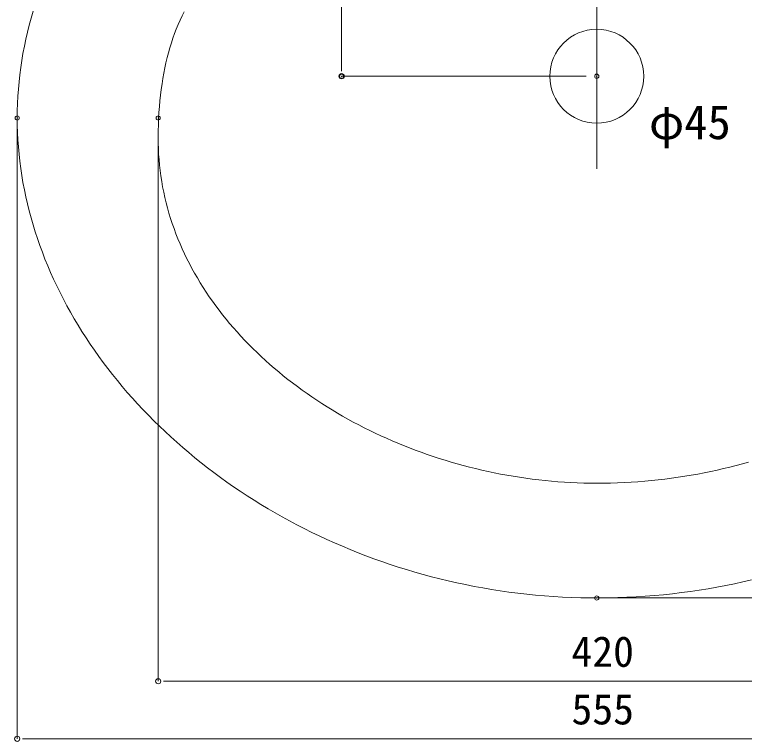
# Model space of a CAD drawing. Units: millimetres, scale not verified. Extents: x -1002 to 1010, y -687 to 676.
# Drawn here: x -842.1 to -492.7, y -21 to 327.3 of the extents above; entities that cross this region are included whole.
import ezdxf
from ezdxf.enums import TextEntityAlignment as Align

# ---------------------------------------------------------------- set-up
doc = ezdxf.new("R2010")
doc.units = ezdxf.units.MM
doc.header["$LTSCALE"] = 5
doc.header["$PDMODE"] = 32
doc.header["$PDSIZE"] = 2
doc.layers.add('0-0', color=7, linetype='Continuous', lineweight=15)
doc.layers.add('F-0', color=7, linetype='Continuous', lineweight=15)
doc.styles.add('ＭＳ ゴシック', font='')
doc.styles.get('ＭＳ ゴシック').set_extended_font_data('MS Gothic')

# ---------------------------------------------------------------- blocks, each defined once
blk = doc.blocks.new('_DOT')
at = {"layer": '0-0'}
blk.add_line((-0.5, 0), (-1, 0), dxfattribs=at)
blk.add_circle((0, 0), 0.25, dxfattribs=at)
blk.add_circle((0, 0), 0.25, dxfattribs=at)

msp = doc.modelspace()

# ---------------------------------------------------------------- linework, layer by layer
at = {"layer": 'F-0'}
for p, q in [((-563.362, 507.745), (-563.362, 253.307)), ((-685.539, 502.745), (-685.539, 302.745)), ((-568.362, 297.745), (-685.539, 297.745)), ((-840.862, 272.745), (-840.862, -19.75)), ((-773.362, 272.745), (-773.362, 7.846)), ((-558.362, 47.745), (-205.573, 47.745)), ((-768.362, 7.846), (-358.362, 7.846)), ((-835.862, -19.75), (-290.863, -19.75))]:
    msp.add_line(p, q, dxfattribs=at)
at = {"layer": 'F-0', "lineweight": 18}
for points in [[(-840.862, 277.746), (-840.827, 281.216), (-840.723, 284.676), (-840.549, 288.136), (-840.307, 291.586), (-839.998, 295.036), (-839.621, 298.466), (-839.177, 301.896), (-838.666, 305.306), (-838.09, 308.716), (-837.449, 312.106), (-836.743, 315.496), (-835.973, 318.866), (-835.14, 322.226), (-834.243, 325.576), (-833.284, 328.906)], [(-769.62, 304.216), (-769.038, 306.646), (-768.415, 309.036), (-767.75, 311.376), (-767.044, 313.686), (-766.296, 315.946), (-765.508, 318.166), (-764.679, 320.336), (-763.81, 322.476), (-762.899, 324.576), (-761.948, 326.626), (-760.957, 328.646)], [(-755.925, 203.356), (-757.2, 205.656), (-758.43, 207.976), (-759.616, 210.316), (-760.757, 212.676), (-761.852, 215.046), (-762.901, 217.436), (-763.902, 219.846), (-764.857, 222.276), (-765.764, 224.716), (-766.623, 227.166), (-767.432, 229.646), (-768.193, 232.136), (-768.903, 234.636), (-769.563, 237.156), (-770.172, 239.686), (-770.73, 242.226), (-771.235, 244.786), (-771.688, 247.366), (-772.088, 249.956), (-772.435, 252.556), (-772.727, 255.166), (-772.965, 257.796), (-773.148, 260.426), (-773.275, 263.076), (-773.346, 265.736), (-773.361, 268.506), (-773.328, 271.536), (-773.253, 274.516), (-773.135, 277.446), (-772.974, 280.326), (-772.77, 283.166), (-772.524, 285.956), (-772.235, 288.696), (-771.905, 291.396), (-771.532, 294.046), (-771.116, 296.656), (-770.659, 299.216), (-770.161, 301.736), (-769.62, 304.216)], [(-820.367, 194.07), (-821.923, 197.246), (-823.421, 200.436), (-824.862, 203.646), (-826.244, 206.876), (-827.567, 210.116), (-828.831, 213.376), (-830.036, 216.656), (-831.179, 219.946), (-832.262, 223.256), (-833.284, 226.576), (-834.243, 229.906), (-835.14, 233.256), (-835.973, 236.616), (-836.743, 239.986), (-837.449, 243.376), (-838.09, 246.766), (-838.666, 250.176), (-839.177, 253.596), (-839.621, 257.016), (-839.998, 260.456), (-840.307, 263.896), (-840.549, 267.346), (-840.723, 270.806), (-840.827, 274.276), (-840.862, 277.746)], [(-677.336, 130.677), (-679.926, 132.053), (-682.491, 133.458), (-685.033, 134.892), (-687.549, 136.354), (-690.04, 137.845), (-692.506, 139.364), (-694.945, 140.91), (-697.357, 142.484), (-699.741, 144.085), (-702.098, 145.713), (-704.426, 147.368), (-706.725, 149.049), (-708.994, 150.756), (-711.234, 152.488), (-713.443, 154.246), (-715.62, 156.03), (-717.767, 157.838), (-719.881, 159.671), (-721.962, 161.528), (-724.01, 163.409), (-726.025, 165.315), (-728.005, 167.243), (-729.95, 169.195), (-731.86, 171.17), (-733.735, 173.167), (-735.573, 175.187), (-737.374, 177.229), (-739.138, 179.292), (-740.864, 181.378), (-742.552, 183.484), (-744.2, 185.612), (-745.809, 187.76), (-747.378, 189.928), (-748.907, 192.117), (-750.395, 194.326), (-751.841, 196.556), (-753.245, 198.796), (-754.607, 201.066), (-755.925, 203.356)], [(-720.77, 90.516), (-724.14, 92.547), (-727.474, 94.618), (-730.771, 96.728), (-734.031, 98.875), (-737.252, 101.061), (-740.435, 103.284), (-743.579, 105.544), (-746.683, 107.84), (-749.747, 110.172), (-752.771, 112.538), (-755.753, 114.94), (-758.694, 117.376), (-761.592, 119.845), (-764.448, 122.347), (-767.26, 124.881), (-770.028, 127.448), (-772.752, 130.046), (-775.431, 132.675), (-778.065, 135.334), (-780.653, 138.023), (-783.194, 140.742), (-785.688, 143.489), (-788.134, 146.264), (-790.532, 149.067), (-792.882, 151.897), (-795.182, 154.754), (-797.433, 157.637), (-799.633, 160.545), (-801.783, 163.478), (-803.881, 166.436), (-805.928, 169.418), (-807.922, 172.423), (-809.863, 175.451), (-811.75, 178.502), (-813.584, 181.574), (-815.363, 184.667), (-817.087, 187.781), (-818.755, 190.916), (-820.367, 194.07)], [(-563.357, 102.739), (-566.467, 102.759), (-569.574, 102.819), (-572.676, 102.92), (-575.775, 103.059), (-578.868, 103.239), (-581.955, 103.457), (-585.037, 103.713), (-588.112, 104.008), (-591.18, 104.342), (-594.24, 104.713), (-597.293, 105.121), (-600.336, 105.567), (-603.371, 106.05), (-606.395, 106.57), (-609.41, 107.126), (-612.414, 107.719), (-615.406, 108.347), (-618.387, 109.011), (-621.355, 109.71), (-624.311, 110.444), (-627.253, 111.213), (-630.182, 112.016), (-633.096, 112.854), (-635.995, 113.726), (-638.878, 114.631), (-641.746, 115.569), (-644.597, 116.541), (-647.431, 117.545), (-650.248, 118.582), (-653.047, 119.651), (-655.827, 120.752), (-658.588, 121.885), (-661.329, 123.049), (-664.05, 124.244), (-666.751, 125.47), (-669.43, 126.727), (-672.088, 128.014), (-674.724, 129.331), (-677.336, 130.677)], [(-490.68, 112.854), (-493.652, 112.016), (-496.643, 111.213), (-499.654, 110.444), (-502.685, 109.71), (-505.734, 109.011), (-508.801, 108.347), (-511.886, 107.719), (-514.989, 107.126), (-518.109, 106.57), (-521.246, 106.05), (-524.398, 105.567), (-527.567, 105.121), (-530.752, 104.713), (-533.951, 104.342), (-537.165, 104.008), (-540.393, 103.713), (-543.635, 103.457), (-546.891, 103.239), (-550.16, 103.059), (-553.441, 102.92), (-556.735, 102.819), (-560.04, 102.759), (-563.357, 102.739)], [(-566.651, 47.762), (-571.023, 47.838), (-575.38, 47.974), (-579.721, 48.17), (-584.045, 48.426), (-588.352, 48.74), (-592.641, 49.112), (-596.912, 49.542), (-601.165, 50.028), (-605.398, 50.572), (-609.611, 51.171), (-613.804, 51.826), (-617.976, 52.536), (-622.126, 53.3), (-626.255, 54.118), (-630.361, 54.99), (-634.444, 55.914), (-638.503, 56.891), (-642.539, 57.919), (-646.549, 58.998), (-650.535, 60.129), (-654.495, 61.309), (-658.429, 62.539), (-662.336, 63.818), (-666.215, 65.145), (-670.067, 66.52), (-673.89, 67.943), (-677.685, 69.413), (-681.45, 70.929), (-685.185, 72.491), (-688.89, 74.099), (-692.563, 75.751), (-696.205, 77.447), (-699.815, 79.188), (-703.392, 80.971), (-706.936, 82.797), (-710.447, 84.665), (-713.923, 86.574), (-717.364, 88.525), (-720.77, 90.516)], [(-489.243, 56.396), (-493.35, 55.445), (-497.483, 54.548), (-501.642, 53.703), (-505.826, 52.911), (-510.033, 52.174), (-514.265, 51.492), (-518.52, 50.865), (-522.797, 50.293), (-527.097, 49.778), (-531.419, 49.319), (-535.763, 48.918), (-540.127, 48.575), (-544.511, 48.291), (-548.916, 48.065), (-553.34, 47.898), (-557.783, 47.792), (-562.244, 47.746), (-566.651, 47.762)]]:
    msp.add_lwpolyline(points, dxfattribs=at)
at = {"layer": 'F-0'}
msp.add_circle((-563.362, 297.745), 22.5, dxfattribs=at)
for p in [(-685.539, 297.745), (-563.362, 297.745), (-840.862, 277.745), (-773.362, 277.745), (-563.362, 47.745)]:
    msp.add_point(p, dxfattribs=at)

# ---------------------------------------------------------------- block references
at = {"layer": 'F-0', "xscale": 5, "yscale": 5}
for p, rotation in [((-685.539, 297.745), 270), ((-773.362, 7.846), 180), ((-840.862, -19.75), 180)]:
    msp.add_blockref('_DOT', p, dxfattribs=dict(at, rotation=rotation))

# ---------------------------------------------------------------- texts
at = {"layer": 'F-0', "style": 'ＭＳ ゴシック'}
for s, height, p in [('φ45', 16.35, (-538.36, 262.676)), ('420', 14.66, (-575.481, 10.346)), ('555', 14.66, (-575.45, -17.25))]:
    msp.add_text(s, height=height, dxfattribs=at).set_placement(p, align=Align.BOTTOM_LEFT)

doc.saveas('drawing.dxf')
